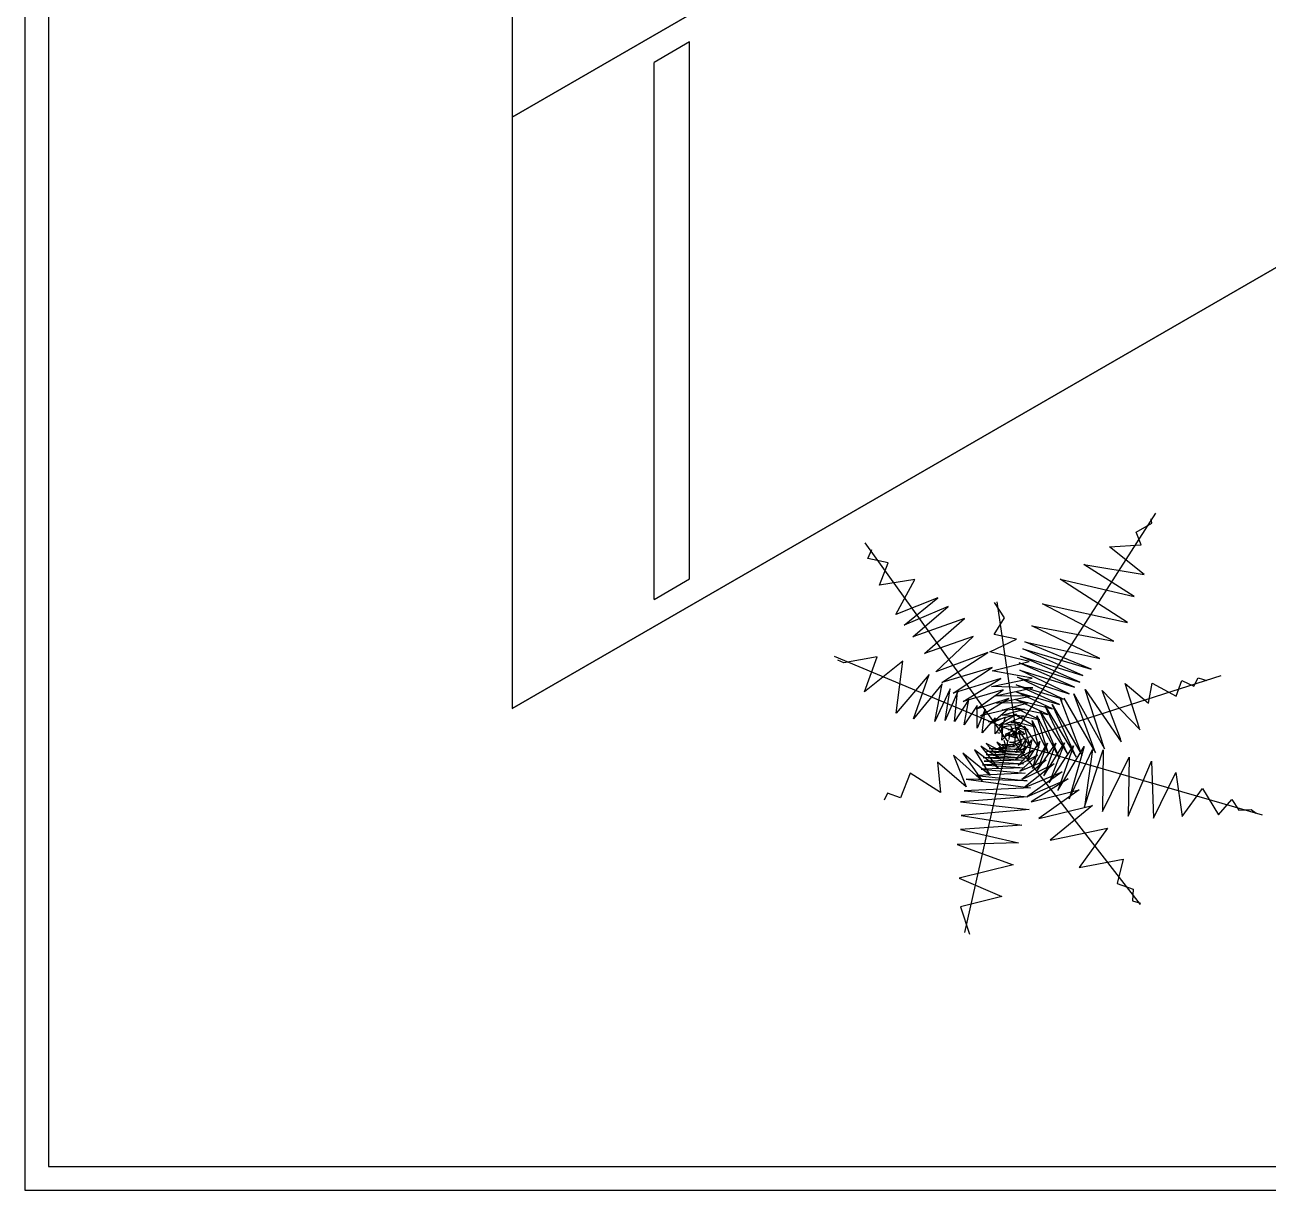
# Model space of a CAD drawing. Header units: centimetres. Extents: x 48 to 15845, y 265 to 7947.
# Drawn here: x 50.2 to 55.46, y 296.53 to 301.45 of the extents above; entities that cross this region are included whole.
import ezdxf

# ---------------------------------------------------------------- set-up
doc = ezdxf.new("R2010")
doc.units = ezdxf.units.CM
doc.layers.add('ARBOLES-PLANTA', color=7, linetype='Continuous')
doc.layers.add('murobajo', color=5, linetype='Continuous', lineweight=30)
doc.layers.add('niveles', color=7, linetype='Continuous', lineweight=5, true_color=0xf0c70f)

msp = doc.modelspace()

# ---------------------------------------------------------------- linework, layer by layer
at = {"layer": 'ARBOLES-PLANTA', "color": 70}
for points in [[(54.3769, 298.4423), (54.9812, 299.3868)], [(54.3892, 298.4557), (54.4281, 298.452), (54.3875, 298.4817), (54.4412, 298.4686), (54.3764, 298.5074), (54.4726, 298.4834), (54.3838, 298.5354), (54.4912, 298.5131), (54.3801, 298.5668), (54.5246, 298.5354), (54.3875, 298.5983), (54.5449, 298.5594), (54.3912, 298.6317), (54.5746, 298.578), (54.3912, 298.6614), (54.5895, 298.6003), (54.3966, 298.6928), (54.6155, 298.6226), (54.4061, 298.7226), (54.6375, 298.6503), (54.4041, 298.754), (54.6598, 298.6726), (54.4098, 298.782), (54.6729, 298.7003), (54.4189, 298.8134), (54.7081, 298.7263), (54.4281, 298.8431), (54.7452, 298.7726), (54.4578, 298.9097), (54.8044, 298.8448), (54.5024, 299.0026), (54.8618, 298.9246), (54.5764, 299.108), (54.8898, 299.034), (54.6766, 299.1694), (54.9324, 299.1266), (54.7858, 299.2434), (54.9192, 299.2528), (54.8989, 299.3066), (54.9638, 299.3434), (54.9621, 299.362)], [(54.3575, 298.4194), (53.7521, 299.2611)], [(54.3244, 298.4597), (54.3455, 298.5248), (54.2872, 298.4986), (54.3544, 298.5566), (54.2398, 298.5303), (54.3595, 298.6026), (54.2221, 298.5586), (54.3366, 298.6394), (54.1675, 298.5903), (54.3261, 298.6871), (54.1252, 298.6254), (54.2889, 298.7346), (54.0775, 298.6711), (54.2715, 298.798), (54.0512, 298.7151), (54.2098, 298.8648), (54.0035, 298.7926), (54.1726, 298.9406), (53.9541, 298.8631), (54.1041, 298.9917), (53.9172, 298.9126), (54.0598, 299.0288), (53.8818, 298.9583), (53.9629, 299.1063), (53.8132, 299.0814), (53.8501, 299.1766), (53.7638, 299.1943), (53.7815, 299.2331)], [(54.3578, 298.4703), (54.4158, 298.488), (54.3418, 298.4951), (54.4246, 298.5286), (54.3312, 298.532), (54.4264, 298.5586), (54.3312, 298.5531), (54.4406, 298.5848), (54.3084, 298.5831), (54.4495, 298.6131), (54.3032, 298.6148), (54.4618, 298.6483), (54.2872, 298.6534), (54.4581, 298.6888), (54.2889, 298.7206), (54.4458, 298.7591), (54.2801, 298.7997), (54.3929, 298.8543), (54.2978, 298.8737), (54.3418, 298.9443), (54.2995, 299.0094)], [(54.3949, 298.4397), (54.3101, 299.0111)], [(54.4209, 298.4468), (53.6232, 298.7803)], [(54.3612, 298.4291), (54.3649, 298.4594), (54.3309, 298.4271), (54.3364, 298.5006), (54.3024, 298.454), (54.3024, 298.522), (54.2469, 298.4577), (54.2595, 298.5577), (54.2255, 298.4774), (54.2255, 298.5737), (54.1718, 298.4917), (54.1915, 298.5988), (54.1306, 298.506), (54.1432, 298.6291), (54.0912, 298.5094), (54.1126, 298.6434), (54.0466, 298.506), (54.0786, 298.6651), (53.9572, 298.5166), (54.0232, 298.7043), (53.8838, 298.5417), (53.9124, 298.7614), (53.7498, 298.6311), (53.8035, 298.7794), (53.6621, 298.7543), (53.6369, 298.7651)], [(54.3812, 298.4194), (55.2575, 298.7)], [(54.9129, 298.4757), (54.8524, 298.6666), (54.9504, 298.5837), (54.9652, 298.668), (55.0669, 298.6134), (55.0918, 298.6791), (55.1424, 298.6554), (55.1598, 298.6903), (55.1969, 298.6791)], [(54.3869, 298.4111), (54.3869, 298.4548), (54.4155, 298.4014), (54.4018, 298.4648), (54.4495, 298.4003), (54.4246, 298.4866), (54.4872, 298.3943), (54.4592, 298.5094), (54.5278, 298.3686), (54.4781, 298.5303), (54.5735, 298.3497), (54.4921, 298.5483), (54.6081, 298.3686), (54.5138, 298.5708), (54.6449, 298.3557), (54.5426, 298.578), (54.6706, 298.3626), (54.5784, 298.6017), (54.5844, 298.5917)], [(54.5918, 298.6046), (54.7269, 298.3728), (54.6341, 298.6231), (54.7644, 298.3903), (54.6824, 298.6406), (54.8349, 298.42), (54.8324, 298.4323), (54.7544, 298.6368), (54.9155, 298.4708)], [(54.2729, 298.506), (54.2906, 298.506), (54.2981, 298.5074)], [(54.3032, 298.5111), (54.3046, 298.5114), (54.3064, 298.5117), (54.3081, 298.512), (54.3098, 298.5126), (54.3115, 298.5128), (54.3132, 298.5134), (54.3149, 298.514), (54.3169, 298.5146), (54.3184, 298.5148), (54.3201, 298.5154), (54.3218, 298.516), (54.3235, 298.5166), (54.3252, 298.5171), (54.3266, 298.5177), (54.3298, 298.5188), (54.3918, 298.5366), (54.3184, 298.4883), (54.3789, 298.4668), (54.3449, 298.4506), (54.3904, 298.4366), (54.3678, 298.4871), (54.3221, 298.4808)], [(54.4221, 298.462), (54.3324, 298.4417), (54.3361, 298.4997)], [(54.4069, 298.4997), (54.3689, 298.4997)], [(54.3121, 298.4594), (54.3209, 298.4568)], [(54.3664, 298.4428), (54.3866, 298.4668)], [(54.3386, 298.4274), (54.3481, 298.392), (54.3089, 298.4183), (54.3406, 298.3734), (54.2641, 298.4126), (54.3255, 298.3454), (54.2415, 298.4014), (54.3144, 298.308), (54.2155, 298.3866), (54.2809, 298.2783), (54.1649, 298.3714), (54.2472, 298.2557), (54.1258, 298.364), (54.1801, 298.2297), (54.0586, 298.3343), (54.0718, 298.2054), (53.9426, 298.2874), (53.9018, 298.1828), (53.8475, 298.2034), (53.8326, 298.1737)], [(54.3555, 298.4088), (54.3815, 298.4088), (54.3324, 298.4068), (54.3866, 298.3986), (54.3158, 298.3943), (54.4224, 298.3857), (54.2766, 298.392), (54.4275, 298.3754), (54.2655, 298.3806), (54.4235, 298.3631), (54.2635, 298.3663), (54.4295, 298.3508), (54.2512, 298.354), (54.4255, 298.3417), (54.2552, 298.3377), (54.4224, 298.3274), (54.2489, 298.3223), (54.4264, 298.31), (54.2429, 298.3037), (54.4286, 298.2874), (54.2224, 298.2783), (54.4378, 298.2557), (54.1792, 298.2628), (54.4521, 298.226), (54.1712, 298.2126), (54.4409, 298.188), (54.1558, 298.1663), (54.4461, 298.1337), (54.1581, 298.108), (54.4144, 298.0677), (54.1561, 298.0497), (54.4004, 297.9934), (54.1418, 297.9854), (54.3784, 297.8994), (54.1498, 297.8431), (54.3304, 297.7668), (54.1561, 297.7228), (54.1941, 297.6066)], [(54.3564, 298.4263), (54.1721, 297.6146)], [(54.3612, 298.4203), (54.3701, 298.4177), (54.3712, 298.4177), (54.3726, 298.418), (54.3738, 298.418), (54.3749, 298.418), (54.3761, 298.418), (54.3772, 298.418), (54.3781, 298.418), (54.3789, 298.418), (54.3798, 298.418), (54.3806, 298.418), (54.3815, 298.4177), (54.3824, 298.4177), (54.3829, 298.4177), (54.3838, 298.4177), (54.3852, 298.4177)], [(54.3644, 298.4194), (55.4301, 298.1117)], [(54.3735, 298.3997), (54.4164, 298.4257)], [(54.3826, 298.3851), (54.4064, 298.4054), (54.3892, 298.3748), (54.4389, 298.4003), (54.3875, 298.3457), (54.4609, 298.3851), (54.3995, 298.3217), (54.4832, 298.3646), (54.4064, 298.2963), (54.5175, 298.3423), (54.4149, 298.2603), (54.5515, 298.3268), (54.4235, 298.226), (54.5858, 298.2928), (54.4389, 298.1886), (54.6112, 298.2637), (54.4541, 298.1663), (54.6575, 298.2177), (54.4866, 298.0963), (54.7138, 298.1508), (54.5344, 298.004), (54.7769, 298.0551), (54.6575, 297.8894), (54.8435, 297.9237), (54.8178, 297.8211), (54.8861, 297.7974), (54.8826, 297.7477), (54.9169, 297.7374)], [(54.3846, 298.416), (54.9158, 297.7328)], [(54.4081, 298.3897), (54.4332, 298.4308), (54.4172, 298.3697), (54.4572, 298.4283), (54.4372, 298.338), (54.4904, 298.4214), (54.4598, 298.3074), (54.5235, 298.4137), (54.4784, 298.2954), (54.5581, 298.4148), (54.5075, 298.2757), (54.5952, 298.4163), (54.5301, 298.2463), (54.6335, 298.4028), (54.5672, 298.2146), (54.6786, 298.4003), (54.6149, 298.1788), (54.7132, 298.3871), (54.6801, 298.1454), (54.7584, 298.3857), (54.7558, 298.1257), (54.8686, 298.3551), (54.8646, 298.1057), (54.9626, 298.338), (54.9721, 298.0966), (55.0664, 298.2903), (55.0929, 298.1046), (55.1792, 298.2226), (55.2466, 298.1111), (55.3026, 298.176), (55.3318, 298.1308), (55.3849, 298.1337), (55.4061, 298.1191)]]:
    msp.add_lwpolyline(points, dxfattribs=at)
at = {"layer": 'murobajo', "linetype": 'ByBlock'}
for p, q in [((50.2009, 331.5253), (50.2009, 296.5253)), ((50.3009, 331.4253), (50.3009, 296.6253)), ((50.3009, 296.6253), (67.8559, 296.6253)), ((50.2009, 296.5253), (67.8559, 296.5253))]:
    msp.add_line(p, q, dxfattribs=at)
at = {"layer": 'niveles', "linetype": 'ByBlock', "lineweight": -2}
for p, q in [((52.2603, 301.0602), (56.5905, 303.5602)), ((52.2603, 303.5602), (52.2603, 301.0602)), ((56.5905, 303.5602), (52.2603, 301.0602)), ((53.0103, 301.3778), (52.8603, 301.2912)), ((53.0103, 299.1087), (53.0103, 301.3778)), ((52.8603, 299.0221), (52.8603, 301.2912)), ((52.2603, 298.5602), (56.8516, 301.2117)), ((56.5905, 301.0602), (52.2603, 298.5602)), ((52.2603, 301.0602), (52.2603, 298.5602)), ((52.8603, 299.0221), (53.0103, 299.1087))]:
    msp.add_line(p, q, dxfattribs=at)

doc.saveas('drawing.dxf')
